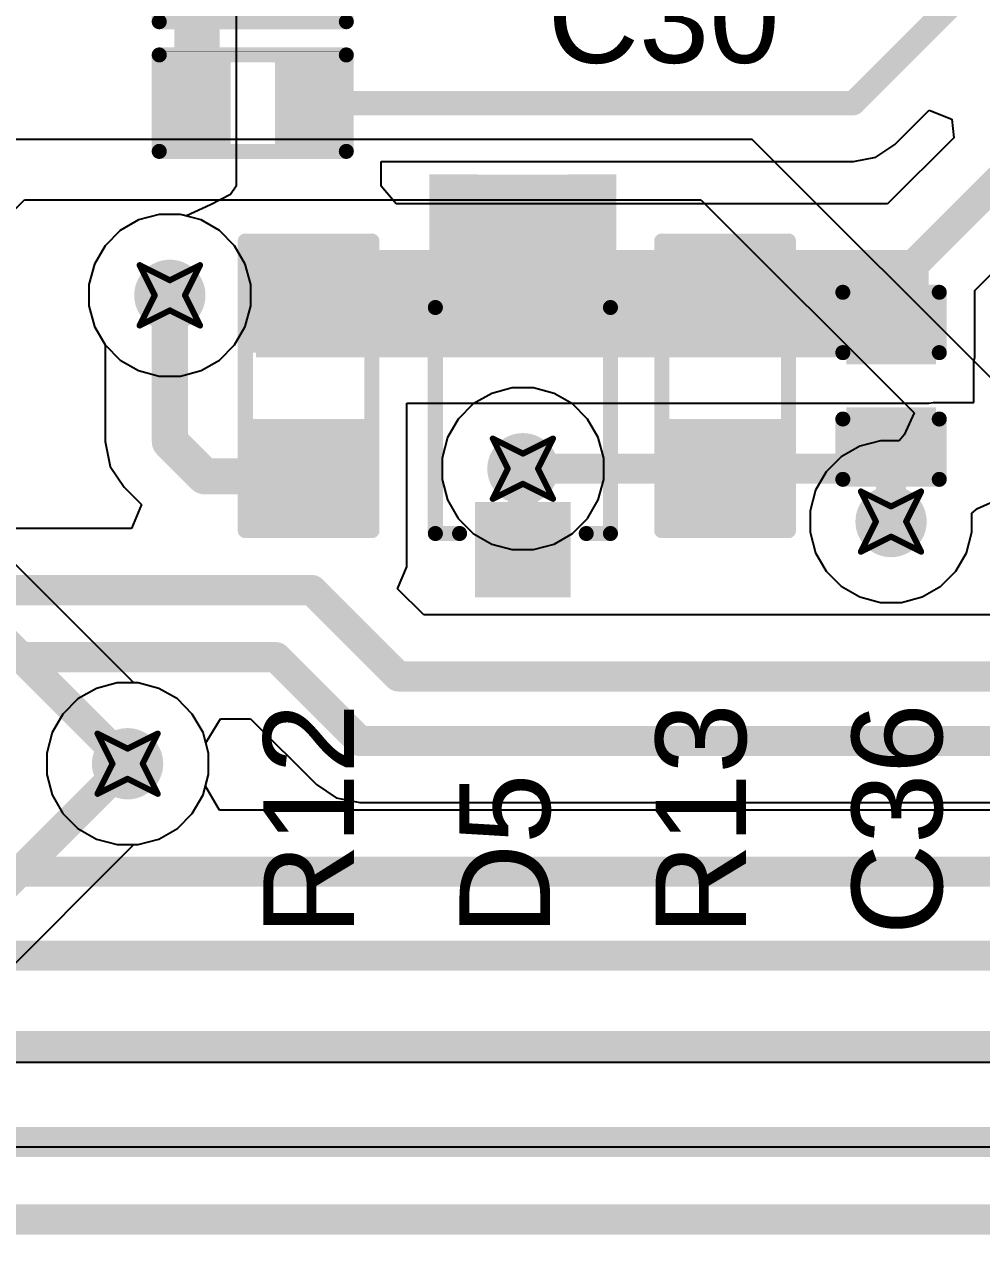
# Model space of a CAD drawing. Header units: inches. Extents: x -36 to 349, y -11 to 240.
# Drawn here: x 75.36 to 83.42, y 47.05 to 57.26 of the extents above; entities that cross this region are included whole.
import ezdxf

# ---------------------------------------------------------------- set-up
doc = ezdxf.new("R2010")
doc.units = ezdxf.units.IN
for name, color, linetype in [('Bottom Layer', 5, 'Continuous'), ('Drill Drawing', 1, 'Continuous'), ('Layer 1', 16, 'Continuous'), ('Layer 2', 76, 'Continuous'), ('Top Layer', 1, 'Continuous'), ('Top Overlay', 2, 'Continuous'), ('Top Paste', 8, 'Continuous'), ('Top Solder', 216, 'Continuous'), ('Via Holes', 16, 'Continuous')]:
    doc.layers.add(name, color=color, linetype=linetype)
doc.styles.add('Arial', font='', dxfattribs={"height": 0.2})
doc.styles.get('Arial').set_extended_font_data('Arial')

# ---------------------------------------------------------------- blocks, each defined once
blk = doc.blocks.new('R___0402_185')
at = {"layer": 'Top Layer'}
for points in [[(-0.699, -0.318), (-0.699, 0.318), (-0.241, 0.318), (-0.241, -0.318)], [(0.241, -0.318), (0.241, 0.318), (0.699, 0.318), (0.699, -0.318)]]:
    blk.add_hatch(color=1, dxfattribs=at).paths.add_polyline_path(points)
at = {"layer": 'Top Paste'}
for points in [[(-0.699, -0.318), (-0.699, 0.318), (-0.241, 0.318), (-0.241, -0.318)], [(0.241, -0.318), (0.241, 0.318), (0.699, 0.318), (0.699, -0.318)]]:
    blk.add_hatch(color=8, dxfattribs=at).paths.add_polyline_path(points)
at = {"layer": 'Top Solder'}
for points in [[(-0.754, -0.373), (-0.754, 0.373), (-0.186, 0.373), (-0.186, -0.373)], [(0.186, -0.373), (0.186, 0.373), (0.754, 0.373), (0.754, -0.373)]]:
    blk.add_hatch(color=216, dxfattribs=at).paths.add_polyline_path(points)
at = {"layer": 'Top Overlay'}
for points in [[(-0.787, 0.406, 0.127, 0.127, 0), (-0.787, -0.406, 0.127, 0.127, 0)], [(0.787, 0.406, 0.127, 0.127, 0), (-0.787, 0.406, 0.127, 0.127, 0)], [(0.787, 0.406, 0.127, 0.127, 0), (0.787, -0.406, 0.127, 0.127, 0)], [(0.787, -0.406, 0.127, 0.127, 0), (-0.787, -0.406, 0.127, 0.127, 0)], [(0.813, -0.432, 0.00323, 0.00323, 0), (-0.813, -0.432, 0.00323, 0.00323, 0)]]:
    blk.add_lwpolyline(points, format="xyseb", dxfattribs=at)
for points in [[(-0.819, 0.406, 0.0635, 0.0635, 1), (-0.756, 0.406, 0.0635, 0.0635, 1)], [(-0.819, 0.406, 0.0635, 0.0635, 1), (-0.756, 0.406, 0.0635, 0.0635, 1)], [(0.756, 0.406, 0.0635, 0.0635, 1), (0.819, 0.406, 0.0635, 0.0635, 1)], [(0.756, 0.406, 0.0635, 0.0635, 1), (0.819, 0.406, 0.0635, 0.0635, 1)], [(-0.819, -0.406, 0.0635, 0.0635, 1), (-0.756, -0.406, 0.0635, 0.0635, 1)], [(-0.819, -0.406, 0.0635, 0.0635, 1), (-0.756, -0.406, 0.0635, 0.0635, 1)], [(0.756, -0.406, 0.0635, 0.0635, 1), (0.819, -0.406, 0.0635, 0.0635, 1)], [(0.756, -0.406, 0.0635, 0.0635, 1), (0.819, -0.406, 0.0635, 0.0635, 1)], [(-0.814, -0.432, 0.00161, 0.00161, 1), (-0.812, -0.432, 0.00161, 0.00161, 1)], [(0.812, -0.432, 0.00161, 0.00161, 1), (0.814, -0.432, 0.00161, 0.00161, 1)]]:
    blk.add_lwpolyline(points, format="xyseb", close=True, dxfattribs=at)
blk = doc.blocks.new('R___0402_192')
at = {"layer": 'Top Layer'}
for points in [[(-0.699, -0.318), (-0.699, 0.318), (-0.241, 0.318), (-0.241, -0.318)], [(0.241, -0.318), (0.241, 0.318), (0.699, 0.318), (0.699, -0.318)]]:
    blk.add_hatch(color=1, dxfattribs=at).paths.add_polyline_path(points)
at = {"layer": 'Top Paste'}
for points in [[(-0.699, -0.318), (-0.699, 0.318), (-0.241, 0.318), (-0.241, -0.318)], [(0.241, -0.318), (0.241, 0.318), (0.699, 0.318), (0.699, -0.318)]]:
    blk.add_hatch(color=8, dxfattribs=at).paths.add_polyline_path(points)
at = {"layer": 'Top Solder'}
for points in [[(-0.754, -0.373), (-0.754, 0.373), (-0.186, 0.373), (-0.186, -0.373)], [(0.186, -0.373), (0.186, 0.373), (0.754, 0.373), (0.754, -0.373)]]:
    blk.add_hatch(color=216, dxfattribs=at).paths.add_polyline_path(points)
at = {"layer": 'Top Overlay'}
for points in [[(-0.787, 0.406, 0.127, 0.127, 0), (-0.787, -0.406, 0.127, 0.127, 0)], [(0.787, 0.406, 0.127, 0.127, 0), (-0.787, 0.406, 0.127, 0.127, 0)], [(0.787, 0.406, 0.127, 0.127, 0), (0.787, -0.406, 0.127, 0.127, 0)], [(0.787, -0.406, 0.127, 0.127, 0), (-0.787, -0.406, 0.127, 0.127, 0)], [(0.813, -0.432, 0.00323, 0.00323, 0), (-0.813, -0.432, 0.00323, 0.00323, 0)]]:
    blk.add_lwpolyline(points, format="xyseb", dxfattribs=at)
for points in [[(-0.819, 0.406, 0.0635, 0.0635, 1), (-0.756, 0.406, 0.0635, 0.0635, 1)], [(-0.819, 0.406, 0.0635, 0.0635, 1), (-0.756, 0.406, 0.0635, 0.0635, 1)], [(0.756, 0.406, 0.0635, 0.0635, 1), (0.819, 0.406, 0.0635, 0.0635, 1)], [(0.756, 0.406, 0.0635, 0.0635, 1), (0.819, 0.406, 0.0635, 0.0635, 1)], [(-0.819, -0.406, 0.0635, 0.0635, 1), (-0.756, -0.406, 0.0635, 0.0635, 1)], [(-0.819, -0.406, 0.0635, 0.0635, 1), (-0.756, -0.406, 0.0635, 0.0635, 1)], [(0.756, -0.406, 0.0635, 0.0635, 1), (0.819, -0.406, 0.0635, 0.0635, 1)], [(0.756, -0.406, 0.0635, 0.0635, 1), (0.819, -0.406, 0.0635, 0.0635, 1)], [(-0.814, -0.432, 0.00161, 0.00161, 1), (-0.812, -0.432, 0.00161, 0.00161, 1)], [(0.812, -0.432, 0.00161, 0.00161, 1), (0.814, -0.432, 0.00161, 0.00161, 1)]]:
    blk.add_lwpolyline(points, format="xyseb", close=True, dxfattribs=at)
blk = doc.blocks.new('R___0603_289')
at = {"layer": 'Top Layer'}
for points in [[(-0.381, 0.445), (-0.381, -0.445), (-1.143, -0.445), (-1.143, 0.445)], [(1.143, 0.445), (1.143, -0.445), (0.381, -0.445), (0.381, 0.445)]]:
    blk.add_hatch(color=1, dxfattribs=at).paths.add_polyline_path(points)
at = {"layer": 'Top Paste'}
for points in [[(-0.381, 0.445), (-0.381, -0.445), (-1.143, -0.445), (-1.143, 0.445)], [(1.143, 0.445), (1.143, -0.445), (0.381, -0.445), (0.381, 0.445)]]:
    blk.add_hatch(color=8, dxfattribs=at).paths.add_polyline_path(points)
at = {"layer": 'Top Solder'}
for points in [[(-0.279, 0.546), (-0.279, -0.546), (-1.245, -0.546), (-1.245, 0.546)], [(1.245, 0.546), (1.245, -0.546), (0.279, -0.546), (0.279, 0.546)]]:
    blk.add_hatch(color=216, dxfattribs=at).paths.add_polyline_path(points)
at = {"layer": 'Top Overlay'}
for points in [[(-1.219, 0.533, 0.127, 0.127, 0), (-1.219, -0.533, 0.127, 0.127, 0)], [(-1.219, 0.533, 0.127, 0.127, 0), (1.219, 0.533, 0.127, 0.127, 0)], [(1.219, 0.533, 0.127, 0.127, 0), (1.219, -0.533, 0.127, 0.127, 0)], [(-1.219, -0.533, 0.127, 0.127, 0), (1.219, -0.533, 0.127, 0.127, 0)]]:
    blk.add_lwpolyline(points, format="xyseb", dxfattribs=at)
for points in [[(-1.251, 0.533, 0.0635, 0.0635, 1), (-1.187, 0.533, 0.0635, 0.0635, 1)], [(-1.251, 0.533, 0.0635, 0.0635, 1), (-1.187, 0.533, 0.0635, 0.0635, 1)], [(1.187, 0.533, 0.0635, 0.0635, 1), (1.251, 0.533, 0.0635, 0.0635, 1)], [(1.187, 0.533, 0.0635, 0.0635, 1), (1.251, 0.533, 0.0635, 0.0635, 1)], [(-1.251, -0.533, 0.0635, 0.0635, 1), (-1.187, -0.533, 0.0635, 0.0635, 1)], [(-1.251, -0.533, 0.0635, 0.0635, 1), (-1.187, -0.533, 0.0635, 0.0635, 1)], [(1.187, -0.533, 0.0635, 0.0635, 1), (1.251, -0.533, 0.0635, 0.0635, 1)], [(1.187, -0.533, 0.0635, 0.0635, 1), (1.251, -0.533, 0.0635, 0.0635, 1)]]:
    blk.add_lwpolyline(points, format="xyseb", close=True, dxfattribs=at)
blk = doc.blocks.new('R___0603_290')
at = {"layer": 'Top Layer'}
for points in [[(-0.381, 0.445), (-0.381, -0.445), (-1.143, -0.445), (-1.143, 0.445)], [(1.143, 0.445), (1.143, -0.445), (0.381, -0.445), (0.381, 0.445)]]:
    blk.add_hatch(color=1, dxfattribs=at).paths.add_polyline_path(points)
at = {"layer": 'Top Paste'}
for points in [[(-0.381, 0.445), (-0.381, -0.445), (-1.143, -0.445), (-1.143, 0.445)], [(1.143, 0.445), (1.143, -0.445), (0.381, -0.445), (0.381, 0.445)]]:
    blk.add_hatch(color=8, dxfattribs=at).paths.add_polyline_path(points)
at = {"layer": 'Top Solder'}
for points in [[(-0.279, 0.546), (-0.279, -0.546), (-1.245, -0.546), (-1.245, 0.546)], [(1.245, 0.546), (1.245, -0.546), (0.279, -0.546), (0.279, 0.546)]]:
    blk.add_hatch(color=216, dxfattribs=at).paths.add_polyline_path(points)
at = {"layer": 'Top Overlay'}
for points in [[(-1.219, -0.533, 0.127, 0.127, 0), (-1.219, 0.533, 0.127, 0.127, 0)], [(1.219, 0.533, 0.127, 0.127, 0), (-1.219, 0.533, 0.127, 0.127, 0)], [(1.219, -0.533, 0.127, 0.127, 0), (1.219, 0.533, 0.127, 0.127, 0)], [(1.219, -0.533, 0.127, 0.127, 0), (-1.219, -0.533, 0.127, 0.127, 0)]]:
    blk.add_lwpolyline(points, format="xyseb", dxfattribs=at)
for points in [[(-1.251, 0.533, 0.0635, 0.0635, 1), (-1.187, 0.533, 0.0635, 0.0635, 1)], [(-1.251, 0.533, 0.0635, 0.0635, 1), (-1.187, 0.533, 0.0635, 0.0635, 1)], [(1.187, 0.533, 0.0635, 0.0635, 1), (1.251, 0.533, 0.0635, 0.0635, 1)], [(1.187, 0.533, 0.0635, 0.0635, 1), (1.251, 0.533, 0.0635, 0.0635, 1)], [(-1.251, -0.533, 0.0635, 0.0635, 1), (-1.187, -0.533, 0.0635, 0.0635, 1)], [(-1.251, -0.533, 0.0635, 0.0635, 1), (-1.187, -0.533, 0.0635, 0.0635, 1)], [(1.187, -0.533, 0.0635, 0.0635, 1), (1.251, -0.533, 0.0635, 0.0635, 1)], [(1.187, -0.533, 0.0635, 0.0635, 1), (1.251, -0.533, 0.0635, 0.0635, 1)]]:
    blk.add_lwpolyline(points, format="xyseb", close=True, dxfattribs=at)
blk = doc.blocks.new('SOD323F_393')
at = {"layer": 'Top Layer'}
for points in [[(-1.35, 0.3), (-0.75, 0.3), (-0.75, -0.3), (-1.35, -0.3)], [(0.75, 0.3), (1.35, 0.3), (1.35, -0.3), (0.75, -0.3)]]:
    blk.add_hatch(color=1, dxfattribs=at).paths.add_polyline_path(points)
at = {"layer": 'Top Overlay'}
for points in [[(0.99, 0.381), (2.11, 0.381), (2.11, 0.788), (0.99, 0.788)], [(1.422, -0.407), (2.108, -0.407), (2.108, 0.457), (1.422, 0.457)], [(0.99, -0.787), (2.11, -0.787), (2.11, -0.381), (0.99, -0.381)]]:
    blk.add_hatch(color=2, dxfattribs=at).paths.add_polyline_path(points)
at = {"layer": 'Top Paste'}
for points in [[(-1.35, 0.3), (-0.75, 0.3), (-0.75, -0.3), (-1.35, -0.3)], [(0.75, 0.3), (1.35, 0.3), (1.35, -0.3), (0.75, -0.3)]]:
    blk.add_hatch(color=8, dxfattribs=at).paths.add_polyline_path(points)
at = {"layer": 'Top Solder'}
for points in [[(-1.452, 0.402), (-0.648, 0.402), (-0.648, -0.402), (-1.452, -0.402)], [(0.648, 0.402), (1.452, 0.402), (1.452, -0.402), (0.648, -0.402)]]:
    blk.add_hatch(color=216, dxfattribs=at).paths.add_polyline_path(points)
at = {"layer": 'Top Overlay'}
for points in [[(-0.914, 0.737, 0.127, 0.127, 0), (-0.914, 0.533, 0.127, 0.127, 0)], [(-0.914, 0.737, 0.127, 0.127, 0), (0.988, 0.737, 0.127, 0.127, 0)], [(-0.914, -0.533, 0.127, 0.127, 0), (-0.914, -0.737, 0.127, 0.127, 0)], [(-0.914, -0.737, 0.127, 0.127, 0), (0.988, -0.737, 0.127, 0.127, 0)]]:
    blk.add_lwpolyline(points, format="xyseb", dxfattribs=at)
for points in [[(-0.946, 0.737, 0.0635, 0.0635, 1), (-0.883, 0.737, 0.0635, 0.0635, 1)], [(-0.946, 0.737, 0.0635, 0.0635, 1), (-0.883, 0.737, 0.0635, 0.0635, 1)], [(0.957, 0.737, 0.0635, 0.0635, 1), (1.02, 0.737, 0.0635, 0.0635, 1)], [(-0.946, 0.533, 0.0635, 0.0635, 1), (-0.883, 0.533, 0.0635, 0.0635, 1)], [(-0.946, -0.533, 0.0635, 0.0635, 1), (-0.883, -0.533, 0.0635, 0.0635, 1)], [(-0.946, -0.737, 0.0635, 0.0635, 1), (-0.883, -0.737, 0.0635, 0.0635, 1)], [(-0.946, -0.737, 0.0635, 0.0635, 1), (-0.883, -0.737, 0.0635, 0.0635, 1)], [(0.957, -0.737, 0.0635, 0.0635, 1), (1.02, -0.737, 0.0635, 0.0635, 1)]]:
    blk.add_lwpolyline(points, format="xyseb", close=True, dxfattribs=at)
blk = doc.blocks.new('C___0402_470')
at = {"layer": 'Top Layer'}
for points in [[(-0.699, -0.318), (-0.699, 0.318), (-0.241, 0.318), (-0.241, -0.318)], [(0.241, -0.318), (0.241, 0.318), (0.698, 0.318), (0.698, -0.318)]]:
    blk.add_hatch(color=1, dxfattribs=at).paths.add_polyline_path(points)
at = {"layer": 'Top Paste'}
for points in [[(-0.699, -0.318), (-0.699, 0.318), (-0.241, 0.318), (-0.241, -0.318)], [(0.241, -0.318), (0.241, 0.318), (0.698, 0.318), (0.698, -0.318)]]:
    blk.add_hatch(color=8, dxfattribs=at).paths.add_polyline_path(points)
at = {"layer": 'Top Solder'}
for points in [[(-0.759, -0.377), (-0.759, 0.377), (-0.181, 0.377), (-0.181, -0.377)], [(0.181, -0.377), (0.181, 0.377), (0.758, 0.377), (0.758, -0.377)]]:
    blk.add_hatch(color=216, dxfattribs=at).paths.add_polyline_path(points)
at = {"layer": 'Top Overlay'}
for points in [[(-0.787, 0.406, 0.127, 0.127, 0), (-0.279, 0.406, 0.127, 0.127, 0)], [(-0.787, 0.406, 0.127, 0.127, 0), (-0.787, -0.406, 0.127, 0.127, 0)], [(0.279, 0.406, 0.127, 0.127, 0), (0.787, 0.406, 0.127, 0.127, 0)], [(0.787, 0.406, 0.127, 0.127, 0), (0.787, -0.406, 0.127, 0.127, 0)], [(-0.787, -0.406, 0.127, 0.127, 0), (-0.279, -0.406, 0.127, 0.127, 0)], [(0.279, -0.406, 0.127, 0.127, 0), (0.787, -0.406, 0.127, 0.127, 0)]]:
    blk.add_lwpolyline(points, format="xyseb", dxfattribs=at)
for points in [[(-0.819, 0.406, 0.0635, 0.0635, 1), (-0.756, 0.406, 0.0635, 0.0635, 1)], [(-0.819, 0.406, 0.0635, 0.0635, 1), (-0.756, 0.406, 0.0635, 0.0635, 1)], [(-0.311, 0.406, 0.0635, 0.0635, 1), (-0.248, 0.406, 0.0635, 0.0635, 1)], [(0.248, 0.406, 0.0635, 0.0635, 1), (0.311, 0.406, 0.0635, 0.0635, 1)], [(0.756, 0.406, 0.0635, 0.0635, 1), (0.819, 0.406, 0.0635, 0.0635, 1)], [(0.756, 0.406, 0.0635, 0.0635, 1), (0.819, 0.406, 0.0635, 0.0635, 1)], [(-0.819, -0.406, 0.0635, 0.0635, 1), (-0.756, -0.406, 0.0635, 0.0635, 1)], [(-0.819, -0.406, 0.0635, 0.0635, 1), (-0.756, -0.406, 0.0635, 0.0635, 1)], [(-0.311, -0.406, 0.0635, 0.0635, 1), (-0.248, -0.406, 0.0635, 0.0635, 1)], [(0.248, -0.406, 0.0635, 0.0635, 1), (0.311, -0.406, 0.0635, 0.0635, 1)], [(0.756, -0.406, 0.0635, 0.0635, 1), (0.819, -0.406, 0.0635, 0.0635, 1)], [(0.756, -0.406, 0.0635, 0.0635, 1), (0.819, -0.406, 0.0635, 0.0635, 1)]]:
    blk.add_lwpolyline(points, format="xyseb", close=True, dxfattribs=at)

msp = doc.modelspace()

# ---------------------------------------------------------------- hatches: boundary and pattern name
at = {"layer": 'Bottom Layer'}
h = msp.add_hatch(color=5, dxfattribs=at)
edge = h.paths.add_edge_path()
edge.add_arc((76.59, 54.973), 0.3, 0, 360)
h = msp.add_hatch(color=5, dxfattribs=at)
edge = h.paths.add_edge_path()
edge.add_arc((79.562, 53.513), 0.3, 0, 360)
h = msp.add_hatch(color=5, dxfattribs=at)
edge = h.paths.add_edge_path()
edge.add_arc((82.661, 53.068), 0.3, 0, 360)
h = msp.add_hatch(color=5, dxfattribs=at)
edge = h.paths.add_edge_path()
edge.add_arc((76.234, 51.029), 0.3, 0, 360)
at = {"layer": 'Layer 1'}
h = msp.add_hatch(color=16, dxfattribs=at)
edge = h.paths.add_edge_path()
edge.add_arc((76.59, 54.973), 0.3, 0, 360)
h = msp.add_hatch(color=16, dxfattribs=at)
edge = h.paths.add_edge_path()
edge.add_arc((79.562, 53.513), 0.3, 0, 360)
h = msp.add_hatch(color=16, dxfattribs=at)
edge = h.paths.add_edge_path()
edge.add_arc((82.661, 53.068), 0.3, 0, 360)
h = msp.add_hatch(color=16, dxfattribs=at)
edge = h.paths.add_edge_path()
edge.add_arc((76.234, 51.029), 0.3, 0, 360)
at = {"layer": 'Layer 2'}
h = msp.add_hatch(color=76, dxfattribs=at)
edge = h.paths.add_edge_path()
edge.add_arc((76.59, 54.973), 0.3, 0, 360)
h = msp.add_hatch(color=76, dxfattribs=at)
edge = h.paths.add_edge_path()
edge.add_arc((79.562, 53.513), 0.3, 0, 360)
h = msp.add_hatch(color=76, dxfattribs=at)
edge = h.paths.add_edge_path()
edge.add_arc((82.661, 53.068), 0.3, 0, 360)
h = msp.add_hatch(color=76, dxfattribs=at)
edge = h.paths.add_edge_path()
edge.add_arc((76.234, 51.029), 0.3, 0, 360)
at = {"layer": 'Top Layer'}
msp.add_hatch(color=1, dxfattribs=at).paths.add_polyline_path([(77.314, 54.452), (82.978, 54.452), (82.978, 55.354), (77.314, 55.354)])
h = msp.add_hatch(color=1, dxfattribs=at)
edge = h.paths.add_edge_path()
edge.add_arc((76.59, 54.973), 0.3, 0, 360)
h = msp.add_hatch(color=1, dxfattribs=at)
edge = h.paths.add_edge_path()
edge.add_arc((79.562, 53.513), 0.3, 0, 360)
h = msp.add_hatch(color=1, dxfattribs=at)
edge = h.paths.add_edge_path()
edge.add_arc((82.661, 53.068), 0.3, 0, 360)
h = msp.add_hatch(color=1, dxfattribs=at)
edge = h.paths.add_edge_path()
edge.add_arc((76.234, 51.029), 0.3, 0, 360)
at = {"layer": 'Via Holes'}
h = msp.add_hatch(color=7, dxfattribs=at)
edge = h.paths.add_edge_path()
edge.add_arc((76.59, 54.973), 0.15, 0, 360)
h = msp.add_hatch(color=7, dxfattribs=at)
edge = h.paths.add_edge_path()
edge.add_arc((79.562, 53.513), 0.15, 0, 360)
h = msp.add_hatch(color=7, dxfattribs=at)
edge = h.paths.add_edge_path()
edge.add_arc((82.661, 53.068), 0.15, 0, 360)
h = msp.add_hatch(color=7, dxfattribs=at)
edge = h.paths.add_edge_path()
edge.add_arc((76.234, 51.029), 0.15, 0, 360)

# ---------------------------------------------------------------- linework, layer by layer
at = {"layer": 'Bottom Layer'}
for p, q in [((76.5, 55.654), (76.327, 55.608)), ((76.68, 55.654), (76.5, 55.654)), ((76.853, 55.608), (76.68, 55.654)), ((76.327, 55.608), (76.172, 55.518)), ((77.008, 55.518), (76.853, 55.608)), ((76.172, 55.518), (76.045, 55.391)), ((77.135, 55.391), (77.008, 55.518)), ((76.045, 55.391), (75.955, 55.236)), ((77.225, 55.236), (77.135, 55.391)), ((75.955, 55.236), (75.909, 55.063)), ((77.271, 55.063), (77.225, 55.236)), ((75.909, 55.063), (75.909, 54.884)), ((77.271, 54.884), (77.271, 55.063)), ((75.909, 54.884), (75.955, 54.71)), ((77.225, 54.71), (77.271, 54.884)), ((75.955, 54.71), (76.045, 54.555)), ((77.135, 54.555), (77.225, 54.71)), ((76.045, 54.555), (76.172, 54.428)), ((77.008, 54.428), (77.135, 54.555)), ((76.172, 54.428), (76.327, 54.339)), ((76.853, 54.339), (77.008, 54.428)), ((76.327, 54.339), (76.5, 54.292)), ((76.68, 54.292), (76.853, 54.339)), ((76.5, 54.292), (76.68, 54.292)), ((76.286, 51.71), (74.974, 53.021)), ((76.324, 51.71), (76.286, 51.71)), ((76.497, 51.663), (76.324, 51.71)), ((76.653, 51.574), (76.497, 51.663)), ((76.779, 51.447), (76.653, 51.574)), ((76.869, 51.291), (76.779, 51.447)), ((76.915, 51.118), (76.869, 51.291)), ((76.915, 50.939), (76.915, 51.118)), ((76.889, 50.841), (76.915, 50.939)), ((77.007, 50.638), (76.889, 50.841)), ((127.283, 50.638), (77.007, 50.638))]:
    msp.add_line(p, q, dxfattribs=at)
for points in [[(74.456, 52.807, 0.254, 0.254, 0), (76.234, 51.029, 0.254, 0.254, 0)], [(40.113, 50.12, 0.254, 0.254, 0), (127.497, 50.12, 0.254, 0.254, 0)], [(39.724, 49.413, 0.254, 0.254, 0), (127.79, 49.413, 0.254, 0.254, 0)], [(39.501, 48.651, 0.254, 0.254, 0), (128.105, 48.651, 0.254, 0.254, 0)], [(33.49, 47.844, 0.254, 0.254, 0), (146.287, 47.844, 0.254, 0.254, 0)], [(33.348, 47.192, 0.254, 0.254, 0), (156.727, 47.192, 0.254, 0.254, 0)]]:
    msp.add_lwpolyline(points, format="xyseb", dxfattribs=at)
msp.add_lwpolyline([(76.171, 51.029, 0.127, 0.127, 1), (76.298, 51.029, 0.127, 0.127, 1)], format="xyseb", close=True, dxfattribs=at)
at = {"layer": 'Drill Drawing'}
for points in [[(76.336, 55.227, 0.0508, 0.0508, 0), (76.59, 55.1, 0.0508, 0.0508, 0)], [(76.336, 55.227, 0.0508, 0.0508, 0), (76.463, 54.973, 0.0508, 0.0508, 0)], [(76.59, 55.1, 0.0508, 0.0508, 0), (76.844, 55.227, 0.0508, 0.0508, 0)], [(76.717, 54.973, 0.0508, 0.0508, 0), (76.844, 55.227, 0.0508, 0.0508, 0)], [(76.336, 54.719, 0.0508, 0.0508, 0), (76.463, 54.973, 0.0508, 0.0508, 0)], [(76.717, 54.973, 0.0508, 0.0508, 0), (76.844, 54.719, 0.0508, 0.0508, 0)], [(76.336, 54.719, 0.0508, 0.0508, 0), (76.59, 54.846, 0.0508, 0.0508, 0)], [(76.59, 54.846, 0.0508, 0.0508, 0), (76.844, 54.719, 0.0508, 0.0508, 0)], [(79.308, 53.767, 0.0508, 0.0508, 0), (79.562, 53.64, 0.0508, 0.0508, 0)], [(79.308, 53.767, 0.0508, 0.0508, 0), (79.435, 53.513, 0.0508, 0.0508, 0)], [(79.562, 53.64, 0.0508, 0.0508, 0), (79.816, 53.767, 0.0508, 0.0508, 0)], [(79.689, 53.513, 0.0508, 0.0508, 0), (79.816, 53.767, 0.0508, 0.0508, 0)], [(79.308, 53.259, 0.0508, 0.0508, 0), (79.435, 53.513, 0.0508, 0.0508, 0)], [(79.689, 53.513, 0.0508, 0.0508, 0), (79.816, 53.259, 0.0508, 0.0508, 0)], [(79.308, 53.259, 0.0508, 0.0508, 0), (79.562, 53.386, 0.0508, 0.0508, 0)], [(79.562, 53.386, 0.0508, 0.0508, 0), (79.816, 53.259, 0.0508, 0.0508, 0)], [(82.407, 53.322, 0.0508, 0.0508, 0), (82.661, 53.195, 0.0508, 0.0508, 0)], [(82.407, 53.322, 0.0508, 0.0508, 0), (82.534, 53.068, 0.0508, 0.0508, 0)], [(82.661, 53.195, 0.0508, 0.0508, 0), (82.915, 53.322, 0.0508, 0.0508, 0)], [(82.788, 53.068, 0.0508, 0.0508, 0), (82.915, 53.322, 0.0508, 0.0508, 0)], [(82.407, 52.814, 0.0508, 0.0508, 0), (82.534, 53.068, 0.0508, 0.0508, 0)], [(82.788, 53.068, 0.0508, 0.0508, 0), (82.915, 52.814, 0.0508, 0.0508, 0)], [(82.407, 52.814, 0.0508, 0.0508, 0), (82.661, 52.941, 0.0508, 0.0508, 0)], [(82.661, 52.941, 0.0508, 0.0508, 0), (82.915, 52.814, 0.0508, 0.0508, 0)], [(75.98, 51.283, 0.0508, 0.0508, 0), (76.234, 51.156, 0.0508, 0.0508, 0)], [(75.98, 51.283, 0.0508, 0.0508, 0), (76.107, 51.029, 0.0508, 0.0508, 0)], [(76.234, 51.156, 0.0508, 0.0508, 0), (76.488, 51.283, 0.0508, 0.0508, 0)], [(76.361, 51.029, 0.0508, 0.0508, 0), (76.488, 51.283, 0.0508, 0.0508, 0)], [(75.98, 50.775, 0.0508, 0.0508, 0), (76.107, 51.029, 0.0508, 0.0508, 0)], [(76.361, 51.029, 0.0508, 0.0508, 0), (76.488, 50.775, 0.0508, 0.0508, 0)], [(75.98, 50.775, 0.0508, 0.0508, 0), (76.234, 50.902, 0.0508, 0.0508, 0)], [(76.234, 50.902, 0.0508, 0.0508, 0), (76.488, 50.775, 0.0508, 0.0508, 0)]]:
    msp.add_lwpolyline(points, format="xyseb", dxfattribs=at)
for points in [[(76.323, 55.227, 0.0254, 0.0254, 1), (76.349, 55.227, 0.0254, 0.0254, 1)], [(76.323, 55.227, 0.0254, 0.0254, 1), (76.349, 55.227, 0.0254, 0.0254, 1)], [(76.831, 55.227, 0.0254, 0.0254, 1), (76.857, 55.227, 0.0254, 0.0254, 1)], [(76.831, 55.227, 0.0254, 0.0254, 1), (76.857, 55.227, 0.0254, 0.0254, 1)], [(76.577, 55.1, 0.0254, 0.0254, 1), (76.603, 55.1, 0.0254, 0.0254, 1)], [(76.577, 55.1, 0.0254, 0.0254, 1), (76.603, 55.1, 0.0254, 0.0254, 1)], [(76.45, 54.973, 0.0254, 0.0254, 1), (76.476, 54.973, 0.0254, 0.0254, 1)], [(76.45, 54.973, 0.0254, 0.0254, 1), (76.476, 54.973, 0.0254, 0.0254, 1)], [(76.704, 54.973, 0.0254, 0.0254, 1), (76.73, 54.973, 0.0254, 0.0254, 1)], [(76.704, 54.973, 0.0254, 0.0254, 1), (76.73, 54.973, 0.0254, 0.0254, 1)], [(76.577, 54.846, 0.0254, 0.0254, 1), (76.603, 54.846, 0.0254, 0.0254, 1)], [(76.577, 54.846, 0.0254, 0.0254, 1), (76.603, 54.846, 0.0254, 0.0254, 1)], [(76.323, 54.719, 0.0254, 0.0254, 1), (76.349, 54.719, 0.0254, 0.0254, 1)], [(76.323, 54.719, 0.0254, 0.0254, 1), (76.349, 54.719, 0.0254, 0.0254, 1)], [(76.831, 54.719, 0.0254, 0.0254, 1), (76.857, 54.719, 0.0254, 0.0254, 1)], [(76.831, 54.719, 0.0254, 0.0254, 1), (76.857, 54.719, 0.0254, 0.0254, 1)], [(79.295, 53.767, 0.0254, 0.0254, 1), (79.32, 53.767, 0.0254, 0.0254, 1)], [(79.295, 53.767, 0.0254, 0.0254, 1), (79.32, 53.767, 0.0254, 0.0254, 1)], [(79.803, 53.767, 0.0254, 0.0254, 1), (79.828, 53.767, 0.0254, 0.0254, 1)], [(79.803, 53.767, 0.0254, 0.0254, 1), (79.828, 53.767, 0.0254, 0.0254, 1)], [(79.549, 53.64, 0.0254, 0.0254, 1), (79.574, 53.64, 0.0254, 0.0254, 1)], [(79.549, 53.64, 0.0254, 0.0254, 1), (79.574, 53.64, 0.0254, 0.0254, 1)], [(79.422, 53.513, 0.0254, 0.0254, 1), (79.447, 53.513, 0.0254, 0.0254, 1)], [(79.422, 53.513, 0.0254, 0.0254, 1), (79.447, 53.513, 0.0254, 0.0254, 1)], [(79.676, 53.513, 0.0254, 0.0254, 1), (79.701, 53.513, 0.0254, 0.0254, 1)], [(79.676, 53.513, 0.0254, 0.0254, 1), (79.701, 53.513, 0.0254, 0.0254, 1)], [(79.549, 53.386, 0.0254, 0.0254, 1), (79.574, 53.386, 0.0254, 0.0254, 1)], [(79.549, 53.386, 0.0254, 0.0254, 1), (79.574, 53.386, 0.0254, 0.0254, 1)], [(82.394, 53.322, 0.0254, 0.0254, 1), (82.419, 53.322, 0.0254, 0.0254, 1)], [(82.394, 53.322, 0.0254, 0.0254, 1), (82.419, 53.322, 0.0254, 0.0254, 1)], [(82.902, 53.322, 0.0254, 0.0254, 1), (82.927, 53.322, 0.0254, 0.0254, 1)], [(82.902, 53.322, 0.0254, 0.0254, 1), (82.927, 53.322, 0.0254, 0.0254, 1)], [(79.295, 53.259, 0.0254, 0.0254, 1), (79.32, 53.259, 0.0254, 0.0254, 1)], [(79.295, 53.259, 0.0254, 0.0254, 1), (79.32, 53.259, 0.0254, 0.0254, 1)], [(79.803, 53.259, 0.0254, 0.0254, 1), (79.828, 53.259, 0.0254, 0.0254, 1)], [(79.803, 53.259, 0.0254, 0.0254, 1), (79.828, 53.259, 0.0254, 0.0254, 1)], [(82.648, 53.195, 0.0254, 0.0254, 1), (82.673, 53.195, 0.0254, 0.0254, 1)], [(82.648, 53.195, 0.0254, 0.0254, 1), (82.673, 53.195, 0.0254, 0.0254, 1)], [(82.521, 53.068, 0.0254, 0.0254, 1), (82.546, 53.068, 0.0254, 0.0254, 1)], [(82.521, 53.068, 0.0254, 0.0254, 1), (82.546, 53.068, 0.0254, 0.0254, 1)], [(82.775, 53.068, 0.0254, 0.0254, 1), (82.8, 53.068, 0.0254, 0.0254, 1)], [(82.775, 53.068, 0.0254, 0.0254, 1), (82.8, 53.068, 0.0254, 0.0254, 1)], [(82.648, 52.941, 0.0254, 0.0254, 1), (82.673, 52.941, 0.0254, 0.0254, 1)], [(82.648, 52.941, 0.0254, 0.0254, 1), (82.673, 52.941, 0.0254, 0.0254, 1)], [(82.394, 52.814, 0.0254, 0.0254, 1), (82.419, 52.814, 0.0254, 0.0254, 1)], [(82.394, 52.814, 0.0254, 0.0254, 1), (82.419, 52.814, 0.0254, 0.0254, 1)], [(82.902, 52.814, 0.0254, 0.0254, 1), (82.927, 52.814, 0.0254, 0.0254, 1)], [(82.902, 52.814, 0.0254, 0.0254, 1), (82.927, 52.814, 0.0254, 0.0254, 1)], [(75.968, 51.283, 0.0254, 0.0254, 1), (75.993, 51.283, 0.0254, 0.0254, 1)], [(75.968, 51.283, 0.0254, 0.0254, 1), (75.993, 51.283, 0.0254, 0.0254, 1)], [(76.476, 51.283, 0.0254, 0.0254, 1), (76.501, 51.283, 0.0254, 0.0254, 1)], [(76.476, 51.283, 0.0254, 0.0254, 1), (76.501, 51.283, 0.0254, 0.0254, 1)], [(76.222, 51.156, 0.0254, 0.0254, 1), (76.247, 51.156, 0.0254, 0.0254, 1)], [(76.222, 51.156, 0.0254, 0.0254, 1), (76.247, 51.156, 0.0254, 0.0254, 1)], [(76.095, 51.029, 0.0254, 0.0254, 1), (76.12, 51.029, 0.0254, 0.0254, 1)], [(76.095, 51.029, 0.0254, 0.0254, 1), (76.12, 51.029, 0.0254, 0.0254, 1)], [(76.349, 51.029, 0.0254, 0.0254, 1), (76.374, 51.029, 0.0254, 0.0254, 1)], [(76.349, 51.029, 0.0254, 0.0254, 1), (76.374, 51.029, 0.0254, 0.0254, 1)], [(76.222, 50.902, 0.0254, 0.0254, 1), (76.247, 50.902, 0.0254, 0.0254, 1)], [(76.222, 50.902, 0.0254, 0.0254, 1), (76.247, 50.902, 0.0254, 0.0254, 1)], [(75.968, 50.775, 0.0254, 0.0254, 1), (75.993, 50.775, 0.0254, 0.0254, 1)], [(75.968, 50.775, 0.0254, 0.0254, 1), (75.993, 50.775, 0.0254, 0.0254, 1)], [(76.476, 50.775, 0.0254, 0.0254, 1), (76.501, 50.775, 0.0254, 0.0254, 1)], [(76.476, 50.775, 0.0254, 0.0254, 1), (76.501, 50.775, 0.0254, 0.0254, 1)]]:
    msp.add_lwpolyline(points, format="xyseb", close=True, dxfattribs=at)
at = {"layer": 'Layer 1'}
for p, q in [((76.5, 55.654), (76.327, 55.608)), ((76.68, 55.654), (76.5, 55.654)), ((76.853, 55.608), (76.68, 55.654)), ((76.327, 55.608), (76.172, 55.518)), ((77.008, 55.518), (76.853, 55.608)), ((76.172, 55.518), (76.045, 55.391)), ((77.135, 55.391), (77.008, 55.518)), ((76.045, 55.391), (75.955, 55.236)), ((77.225, 55.236), (77.135, 55.391)), ((75.955, 55.236), (75.909, 55.063)), ((77.271, 55.063), (77.225, 55.236)), ((75.909, 55.063), (75.909, 54.884)), ((77.271, 54.884), (77.271, 55.063)), ((75.909, 54.884), (75.955, 54.71)), ((77.225, 54.71), (77.271, 54.884)), ((75.955, 54.71), (76.045, 54.555)), ((77.135, 54.555), (77.225, 54.71)), ((76.045, 54.555), (76.172, 54.428)), ((77.008, 54.428), (77.135, 54.555)), ((76.172, 54.428), (76.327, 54.339)), ((76.853, 54.339), (77.008, 54.428)), ((76.327, 54.339), (76.5, 54.292)), ((76.68, 54.292), (76.853, 54.339)), ((76.5, 54.292), (76.68, 54.292)), ((75.972, 51.663), (75.816, 51.574)), ((76.145, 51.71), (75.972, 51.663)), ((76.324, 51.71), (76.145, 51.71)), ((76.497, 51.663), (76.324, 51.71)), ((76.653, 51.574), (76.497, 51.663)), ((75.816, 51.574), (75.689, 51.447)), ((76.779, 51.447), (76.653, 51.574)), ((75.689, 51.447), (75.6, 51.291)), ((76.869, 51.291), (76.779, 51.447)), ((75.6, 51.291), (75.553, 51.118)), ((76.915, 51.118), (76.869, 51.291)), ((75.553, 51.118), (75.553, 50.939)), ((76.915, 50.939), (76.915, 51.118)), ((75.553, 50.939), (75.6, 50.766)), ((76.869, 50.766), (76.915, 50.939)), ((75.6, 50.766), (75.689, 50.61)), ((76.779, 50.61), (76.869, 50.766)), ((75.689, 50.61), (75.816, 50.484)), ((76.653, 50.484), (76.779, 50.61)), ((75.816, 50.484), (75.972, 50.394)), ((76.497, 50.394), (76.653, 50.484)), ((75.972, 50.394), (76.145, 50.348)), ((76.145, 50.348), (76.324, 50.348)), ((76.324, 50.348), (76.497, 50.394))]:
    msp.add_line(p, q, dxfattribs=at)
at = {"layer": 'Layer 2'}
for p, q in [((81.492, 56.286), (75.015, 56.286)), ((85.429, 52.349), (81.492, 56.286)), ((68.437, 48.849), (75.366, 55.778)), ((75.366, 55.778), (81.06, 55.778)), ((81.06, 55.778), (82.855, 53.984)), ((79.299, 54.147), (79.144, 54.058)), ((79.472, 54.194), (79.299, 54.147)), ((79.651, 54.194), (79.472, 54.194)), ((79.825, 54.147), (79.651, 54.194)), ((79.98, 54.058), (79.825, 54.147)), ((79.144, 54.058), (79.017, 53.931)), ((80.107, 53.931), (79.98, 54.058)), ((79.017, 53.931), (78.927, 53.776)), ((80.196, 53.776), (80.107, 53.931)), ((82.855, 53.984), (82.772, 53.797)), ((78.927, 53.776), (78.881, 53.602)), ((80.243, 53.602), (80.196, 53.776)), ((82.398, 53.703), (82.242, 53.613)), ((82.571, 53.749), (82.398, 53.703)), ((82.73, 53.749), (82.571, 53.749)), ((82.772, 53.797), (82.73, 53.749)), ((78.881, 53.602), (78.881, 53.423)), ((80.243, 53.423), (80.243, 53.602)), ((82.242, 53.613), (82.116, 53.486)), ((78.881, 53.423), (78.927, 53.25)), ((80.196, 53.25), (80.243, 53.423)), ((82.116, 53.486), (82.026, 53.331)), ((82.026, 53.331), (81.98, 53.158)), ((78.927, 53.25), (79.017, 53.095)), ((80.107, 53.095), (80.196, 53.25)), ((83.39, 53.179), (83.577, 53.262)), ((79.017, 53.095), (79.144, 52.968)), ((79.98, 52.968), (80.107, 53.095)), ((81.98, 53.158), (81.98, 52.979)), ((83.342, 53.138), (83.39, 53.179)), ((83.342, 52.979), (83.342, 53.138)), ((79.144, 52.968), (79.299, 52.878)), ((79.825, 52.878), (79.98, 52.968)), ((81.98, 52.979), (82.026, 52.805)), ((83.295, 52.805), (83.342, 52.979)), ((79.299, 52.878), (79.472, 52.832)), ((79.472, 52.832), (79.651, 52.832)), ((79.651, 52.832), (79.825, 52.878)), ((82.026, 52.805), (82.116, 52.65)), ((83.206, 52.65), (83.295, 52.805)), ((82.116, 52.65), (82.242, 52.523)), ((83.079, 52.523), (83.206, 52.65)), ((82.242, 52.523), (82.398, 52.434)), ((82.923, 52.434), (83.079, 52.523)), ((82.398, 52.434), (82.571, 52.387)), ((82.571, 52.387), (82.75, 52.387)), ((82.75, 52.387), (82.923, 52.434)), ((75.972, 51.663), (75.816, 51.574)), ((76.145, 51.71), (75.972, 51.663)), ((76.324, 51.71), (76.145, 51.71)), ((76.497, 51.663), (76.324, 51.71)), ((76.653, 51.574), (76.497, 51.663)), ((75.816, 51.574), (75.689, 51.447)), ((76.779, 51.447), (76.653, 51.574)), ((75.689, 51.447), (75.6, 51.291)), ((76.869, 51.291), (76.779, 51.447)), ((75.6, 51.291), (75.553, 51.118)), ((76.915, 51.118), (76.869, 51.291)), ((75.553, 51.118), (75.553, 50.939)), ((76.915, 50.939), (76.915, 51.118)), ((75.553, 50.939), (75.6, 50.766)), ((76.869, 50.766), (76.915, 50.939)), ((75.6, 50.766), (75.689, 50.61)), ((76.779, 50.61), (76.869, 50.766)), ((75.689, 50.61), (75.816, 50.484)), ((76.653, 50.484), (76.779, 50.61)), ((75.816, 50.484), (75.972, 50.394)), ((76.497, 50.394), (76.653, 50.484)), ((75.972, 50.394), (76.145, 50.348)), ((76.145, 50.348), (76.324, 50.348)), ((76.324, 50.348), (76.497, 50.394)), ((100.364, 48.514), (68.437, 48.514)), ((61.248, 47.803), (99.577, 47.803))]:
    msp.add_line(p, q, dxfattribs=at)
at = {"layer": 'Top Layer'}
for p, q in [((77.149, 58.382), (77.149, 56.985)), ((77.149, 56.985), (77.149, 55.893)), ((82.692, 56.243), (82.981, 56.532)), ((82.981, 56.532), (83.172, 56.457)), ((83.172, 56.457), (83.189, 56.3)), ((83.189, 56.3), (82.632, 55.743)), ((82.532, 56.137), (82.692, 56.243)), ((78.368, 55.893), (78.368, 56.099)), ((78.368, 56.099), (82.344, 56.099)), ((82.344, 56.099), (82.532, 56.137)), ((77.149, 55.893), (77.1, 55.823)), ((78.496, 55.743), (78.368, 55.893)), ((77.1, 55.823), (76.933, 55.735)), ((76.5, 55.654), (76.327, 55.608)), ((76.68, 55.654), (76.5, 55.654)), ((76.73, 55.641), (76.68, 55.654)), ((76.933, 55.735), (76.73, 55.641)), ((76.933, 55.735), (76.933, 55.735)), ((82.632, 55.743), (78.496, 55.743)), ((76.327, 55.608), (76.172, 55.518)), ((76.172, 55.518), (76.045, 55.391)), ((76.045, 55.391), (75.955, 55.236)), ((75.955, 55.236), (75.909, 55.063)), ((83.367, 55.013), (83.51, 55.156)), ((75.909, 55.063), (75.909, 54.884)), ((83.367, 54.452), (83.367, 55.013)), ((75.909, 54.884), (75.955, 54.71)), ((75.955, 54.71), (76.045, 54.555)), ((76.045, 54.555), (76.046, 54.554)), ((76.046, 54.554), (76.046, 53.741)), ((83.359, 54.415), (83.367, 54.452)), ((83.359, 54.071), (83.359, 54.415)), ((78.584, 52.687), (78.584, 54.064)), ((78.584, 54.064), (82.978, 54.064)), ((82.978, 54.064), (83.016, 54.071)), ((83.016, 54.071), (83.359, 54.071)), ((76.046, 53.741), (76.088, 53.533)), ((76.088, 53.533), (76.205, 53.357)), ((76.205, 53.357), (76.35, 53.212)), ((76.35, 53.212), (76.266, 53.009)), ((76.266, 53.009), (73.196, 53.009)), ((78.507, 52.502), (78.584, 52.687)), ((78.584, 52.687), (78.584, 52.687)), ((78.728, 52.282), (78.507, 52.502)), ((90.98, 52.282), (78.728, 52.282)), ((76.892, 51.205), (77.016, 51.408)), ((77.016, 51.408), (77.268, 51.408)), ((77.268, 51.408), (77.823, 50.854)), ((76.915, 51.118), (76.892, 51.205)), ((76.915, 50.939), (76.915, 51.118)), ((76.869, 50.766), (76.915, 50.939)), ((77.823, 50.854), (77.991, 50.742)), ((76.779, 50.61), (76.869, 50.766)), ((77.991, 50.742), (78.189, 50.702)), ((78.189, 50.702), (91.458, 50.702)), ((76.653, 50.484), (76.779, 50.61)), ((76.497, 50.394), (76.653, 50.484)), ((72.8, 46.861), (76.286, 50.348)), ((76.286, 50.348), (76.324, 50.348)), ((76.324, 50.348), (76.497, 50.394))]:
    msp.add_line(p, q, dxfattribs=at)
for points in [[(76.819, 56.591, 0.381, 0.381, 0), (76.819, 57.683, 0.381, 0.381, 0)], [(82.344, 56.591, 0.203, 0.203, 0), (83.219, 57.467, 0.203, 0.203, 0)], [(77.758, 56.591, 0.203, 0.203, 0), (82.344, 56.591, 0.203, 0.203, 0)], [(82.851, 55.23, 0.254, 0.254, 0), (83.719, 56.098, 0.254, 0.254, 0)], [(82.675, 55.051, 0.254, 0.254, 0), (82.851, 55.227, 0.254, 0.254, 0)], [(82.851, 55.227, 0.254, 0.254, 0), (82.851, 55.23, 0.254, 0.254, 0)], [(81.264, 54.903, 0.254, 0.254, 0), (81.412, 55.051, 0.254, 0.254, 0)], [(81.412, 55.051, 0.254, 0.254, 0), (82.675, 55.051, 0.254, 0.254, 0)], [(82.661, 54.681, 0.254, 0.254, 0), (82.661, 55.063, 0.254, 0.254, 0)], [(82.661, 55.063, 0.254, 0.254, 0), (82.687, 55.063, 0.254, 0.254, 0)], [(76.59, 53.741, 0.305, 0.305, 0), (76.59, 54.973, 0.305, 0.305, 0)], [(80.146, 54.903, 0.254, 0.254, 0), (81.264, 54.903, 0.254, 0.254, 0)], [(82.661, 54.681, 0.254, 0.254, 0), (82.749, 54.681, 0.254, 0.254, 0)], [(76.59, 53.741, 0.305, 0.305, 0), (76.882, 53.449, 0.305, 0.305, 0)], [(76.882, 53.449, 0.305, 0.305, 0), (77.758, 53.449, 0.305, 0.305, 0)], [(79.562, 53.513, 0.254, 0.254, 0), (82.661, 53.513, 0.254, 0.254, 0)], [(79.562, 52.832, 0.254, 0.254, 0), (79.562, 53.513, 0.254, 0.254, 0)], [(82.661, 53.068, 0.254, 0.254, 0), (82.661, 53.513, 0.254, 0.254, 0)], [(73.196, 52.491, 0.254, 0.254, 0), (77.786, 52.491, 0.254, 0.254, 0)], [(77.786, 52.491, 0.254, 0.254, 0), (78.513, 51.764, 0.254, 0.254, 0)], [(73.829, 51.926, 0.254, 0.254, 0), (77.483, 51.926, 0.254, 0.254, 0)], [(77.483, 51.926, 0.254, 0.254, 0), (78.189, 51.22, 0.254, 0.254, 0)], [(78.513, 51.764, 0.254, 0.254, 0), (91.195, 51.764, 0.254, 0.254, 0)], [(78.189, 51.22, 0.254, 0.254, 0), (91.458, 51.22, 0.254, 0.254, 0)], [(72.433, 47.227, 0.254, 0.254, 0), (76.234, 51.029, 0.254, 0.254, 0)]]:
    msp.add_lwpolyline(points, format="xyseb", dxfattribs=at)
for points in [[(76.723, 56.591, 0.191, 0.191, 1), (76.914, 56.591, 0.191, 0.191, 1)], [(77.708, 56.591, 0.102, 0.102, 1), (77.809, 56.591, 0.102, 0.102, 1)], [(82.293, 56.591, 0.102, 0.102, 1), (82.395, 56.591, 0.102, 0.102, 1)], [(82.293, 56.591, 0.102, 0.102, 1), (82.395, 56.591, 0.102, 0.102, 1)], [(82.788, 55.23, 0.127, 0.127, 1), (82.915, 55.23, 0.127, 0.127, 1)], [(82.788, 55.23, 0.127, 0.127, 1), (82.915, 55.23, 0.127, 0.127, 1)], [(82.788, 55.227, 0.127, 0.127, 1), (82.915, 55.227, 0.127, 0.127, 1)], [(82.788, 55.227, 0.127, 0.127, 1), (82.915, 55.227, 0.127, 0.127, 1)], [(81.348, 55.051, 0.127, 0.127, 1), (81.475, 55.051, 0.127, 0.127, 1)], [(81.348, 55.051, 0.127, 0.127, 1), (81.475, 55.051, 0.127, 0.127, 1)], [(82.597, 55.063, 0.127, 0.127, 1), (82.724, 55.063, 0.127, 0.127, 1)], [(82.597, 55.063, 0.127, 0.127, 1), (82.724, 55.063, 0.127, 0.127, 1)], [(82.612, 55.051, 0.127, 0.127, 1), (82.739, 55.051, 0.127, 0.127, 1)], [(82.612, 55.051, 0.127, 0.127, 1), (82.739, 55.051, 0.127, 0.127, 1)], [(82.624, 55.063, 0.127, 0.127, 1), (82.751, 55.063, 0.127, 0.127, 1)], [(76.514, 54.973, 0.152, 0.152, 1), (76.666, 54.973, 0.152, 0.152, 1)], [(80.082, 54.903, 0.127, 0.127, 1), (80.209, 54.903, 0.127, 0.127, 1)], [(81.2, 54.903, 0.127, 0.127, 1), (81.327, 54.903, 0.127, 0.127, 1)], [(81.2, 54.903, 0.127, 0.127, 1), (81.327, 54.903, 0.127, 0.127, 1)], [(82.597, 54.681, 0.127, 0.127, 1), (82.724, 54.681, 0.127, 0.127, 1)], [(82.597, 54.681, 0.127, 0.127, 1), (82.724, 54.681, 0.127, 0.127, 1)], [(82.686, 54.681, 0.127, 0.127, 1), (82.813, 54.681, 0.127, 0.127, 1)], [(76.514, 53.741, 0.152, 0.152, 1), (76.666, 53.741, 0.152, 0.152, 1)], [(76.514, 53.741, 0.152, 0.152, 1), (76.666, 53.741, 0.152, 0.152, 1)], [(76.806, 53.449, 0.152, 0.152, 1), (76.958, 53.449, 0.152, 0.152, 1)], [(76.806, 53.449, 0.152, 0.152, 1), (76.958, 53.449, 0.152, 0.152, 1)], [(77.682, 53.449, 0.152, 0.152, 1), (77.835, 53.449, 0.152, 0.152, 1)], [(79.498, 53.513, 0.127, 0.127, 1), (79.625, 53.513, 0.127, 0.127, 1)], [(79.498, 53.513, 0.127, 0.127, 1), (79.625, 53.513, 0.127, 0.127, 1)], [(82.597, 53.513, 0.127, 0.127, 1), (82.724, 53.513, 0.127, 0.127, 1)], [(82.597, 53.513, 0.127, 0.127, 1), (82.724, 53.513, 0.127, 0.127, 1)], [(82.597, 53.068, 0.127, 0.127, 1), (82.724, 53.068, 0.127, 0.127, 1)], [(79.498, 52.832, 0.127, 0.127, 1), (79.625, 52.832, 0.127, 0.127, 1)], [(77.723, 52.491, 0.127, 0.127, 1), (77.85, 52.491, 0.127, 0.127, 1)], [(77.723, 52.491, 0.127, 0.127, 1), (77.85, 52.491, 0.127, 0.127, 1)], [(77.42, 51.926, 0.127, 0.127, 1), (77.547, 51.926, 0.127, 0.127, 1)], [(77.42, 51.926, 0.127, 0.127, 1), (77.547, 51.926, 0.127, 0.127, 1)], [(78.45, 51.764, 0.127, 0.127, 1), (78.577, 51.764, 0.127, 0.127, 1)], [(78.45, 51.764, 0.127, 0.127, 1), (78.577, 51.764, 0.127, 0.127, 1)], [(78.125, 51.22, 0.127, 0.127, 1), (78.252, 51.22, 0.127, 0.127, 1)], [(78.125, 51.22, 0.127, 0.127, 1), (78.252, 51.22, 0.127, 0.127, 1)], [(76.171, 51.029, 0.127, 0.127, 1), (76.298, 51.029, 0.127, 0.127, 1)]]:
    msp.add_lwpolyline(points, format="xyseb", close=True, dxfattribs=at)

# ---------------------------------------------------------------- block references
for name, p, rotation in [('R___0402_192', (77.288, 57.683), 180), ('R___0402_185', (77.288, 56.591), 180), ('SOD323F_393', (79.562, 53.882), 90), ('R___0603_290', (77.758, 54.211), 270), ('R___0603_289', (81.264, 54.211), 90), ('C___0402_470', (82.661, 54.211), 90)]:
    msp.add_blockref(name, p, dxfattribs=dict(rotation=rotation))

# ---------------------------------------------------------------- texts
at = {"layer": 'Top Overlay', "style": 'Arial'}
msp.add_text('C30', height=0.762, dxfattribs=at).set_placement((79.77, 56.93))
for s, p in [('R12', (78.139, 49.585)), ('R13', (81.441, 49.585)), ('C36', (83.092, 49.585)), ('D5', (79.79, 49.585))]:
    msp.add_text(s, height=0.762, rotation=90, dxfattribs=at).set_placement(p)

doc.saveas('drawing.dxf')
